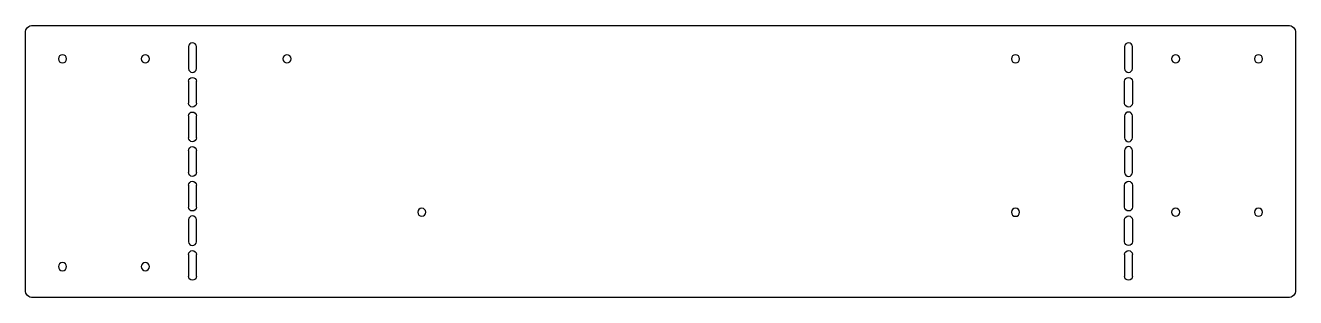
# Model space of a CAD drawing. Header units: millimetres. Extents: x -3 to 510, y 0 to 110.
import ezdxf

# ---------------------------------------------------------------- set-up
doc = ezdxf.new("R2010")
doc.units = ezdxf.units.MM
doc.layers.get('0').update_dxf_attribs({"linetype": 'CONTINUOUS'})

msp = doc.modelspace()

# ---------------------------------------------------------------- linework, layer by layer
for p, q in [((62.97, 87.43), (62.97, 78.57)), ((66.1, 78.57), (66.1, 87.43)), ((62.97, 73.43), (62.97, 64.57)), ((66.1, 64.57), (66.1, 73.43)), ((62.97, 59.43), (62.97, 50.57)), ((66.1, 50.57), (66.1, 59.43)), ((62.97, 45.43), (62.97, 36.57)), ((66.1, 36.57), (66.1, 45.43)), ((62.97, 17.43), (62.97, 8.57)), ((66.1, 8.57), (66.1, 17.43)), ((441.36, 17.43), (441.36, 8.57)), ((444.49, 8.57), (444.49, 17.43))]:
    msp.add_line(p, q)
for points in [[(510.46, 107), (510.46, 3, -0.414214), (507.46, 0), (0, 0, -0.414214), (-3, 3), (-3, 107, -0.414214), (0, 110), (507.46, 110, -0.414214)], [(62.97, 92.57, 1), (66.1, 92.57), (66.1, 101.43, 1), (62.97, 101.43)], [(441.36, 101.43), (441.36, 92.57, 1), (444.49, 92.57), (444.49, 101.43, 1)], [(441.36, 87.43, -1), (444.49, 87.43), (444.49, 78.57, -1), (441.36, 78.57)], [(444.49, 73.43, 1), (441.36, 73.43), (441.36, 64.57, 1), (444.49, 64.57)], [(444.49, 59.43, 1), (441.36, 59.43), (441.36, 50.57, 1), (444.49, 50.57)], [(444.49, 36.57, -1), (441.36, 36.57), (441.36, 45.43, -1), (444.49, 45.43)], [(62.97, 31.43), (62.97, 22.57, 1), (66.1, 22.57), (66.1, 31.43, 1)], [(441.36, 22.57), (441.36, 31.43, -1), (444.49, 31.43), (444.49, 22.57, -1)]]:
    msp.add_lwpolyline(points, format="xyb", close=True)
at = {"extrusion": (0, 0, -1)}
for centre in [(-12, 96.5), (-45.47, 96.5), (-102.73, 96.5), (-397.23, 96.5), (-461.99, 96.5), (-495.46, 96.5), (-157.23, 34.5), (-397.24, 34.49), (-461.99, 34.5), (-495.46, 34.5), (-12, 12.5), (-45.47, 12.5)]:
    msp.add_circle(centre, 1.65, dxfattribs=at)
for centre, start, end in [((-64.53, 87.43), 0, 180), ((-64.53, 78.57), -180, 0), ((-64.53, 73.43), 0, 180), ((-64.53, 64.57), -180, 0), ((-64.53, 59.43), 0, 180), ((-64.53, 50.57), -180, 0), ((-64.53, 45.43), 0, 180), ((-64.53, 36.57), -180, 0), ((-64.53, 17.43), 0, 180), ((-442.93, 17.43), 0, 180), ((-64.53, 8.57), -180, 0), ((-442.93, 8.57), 180, 360)]:
    msp.add_arc(centre, 1.57, start, end, dxfattribs=at)

doc.saveas('drawing.dxf')
